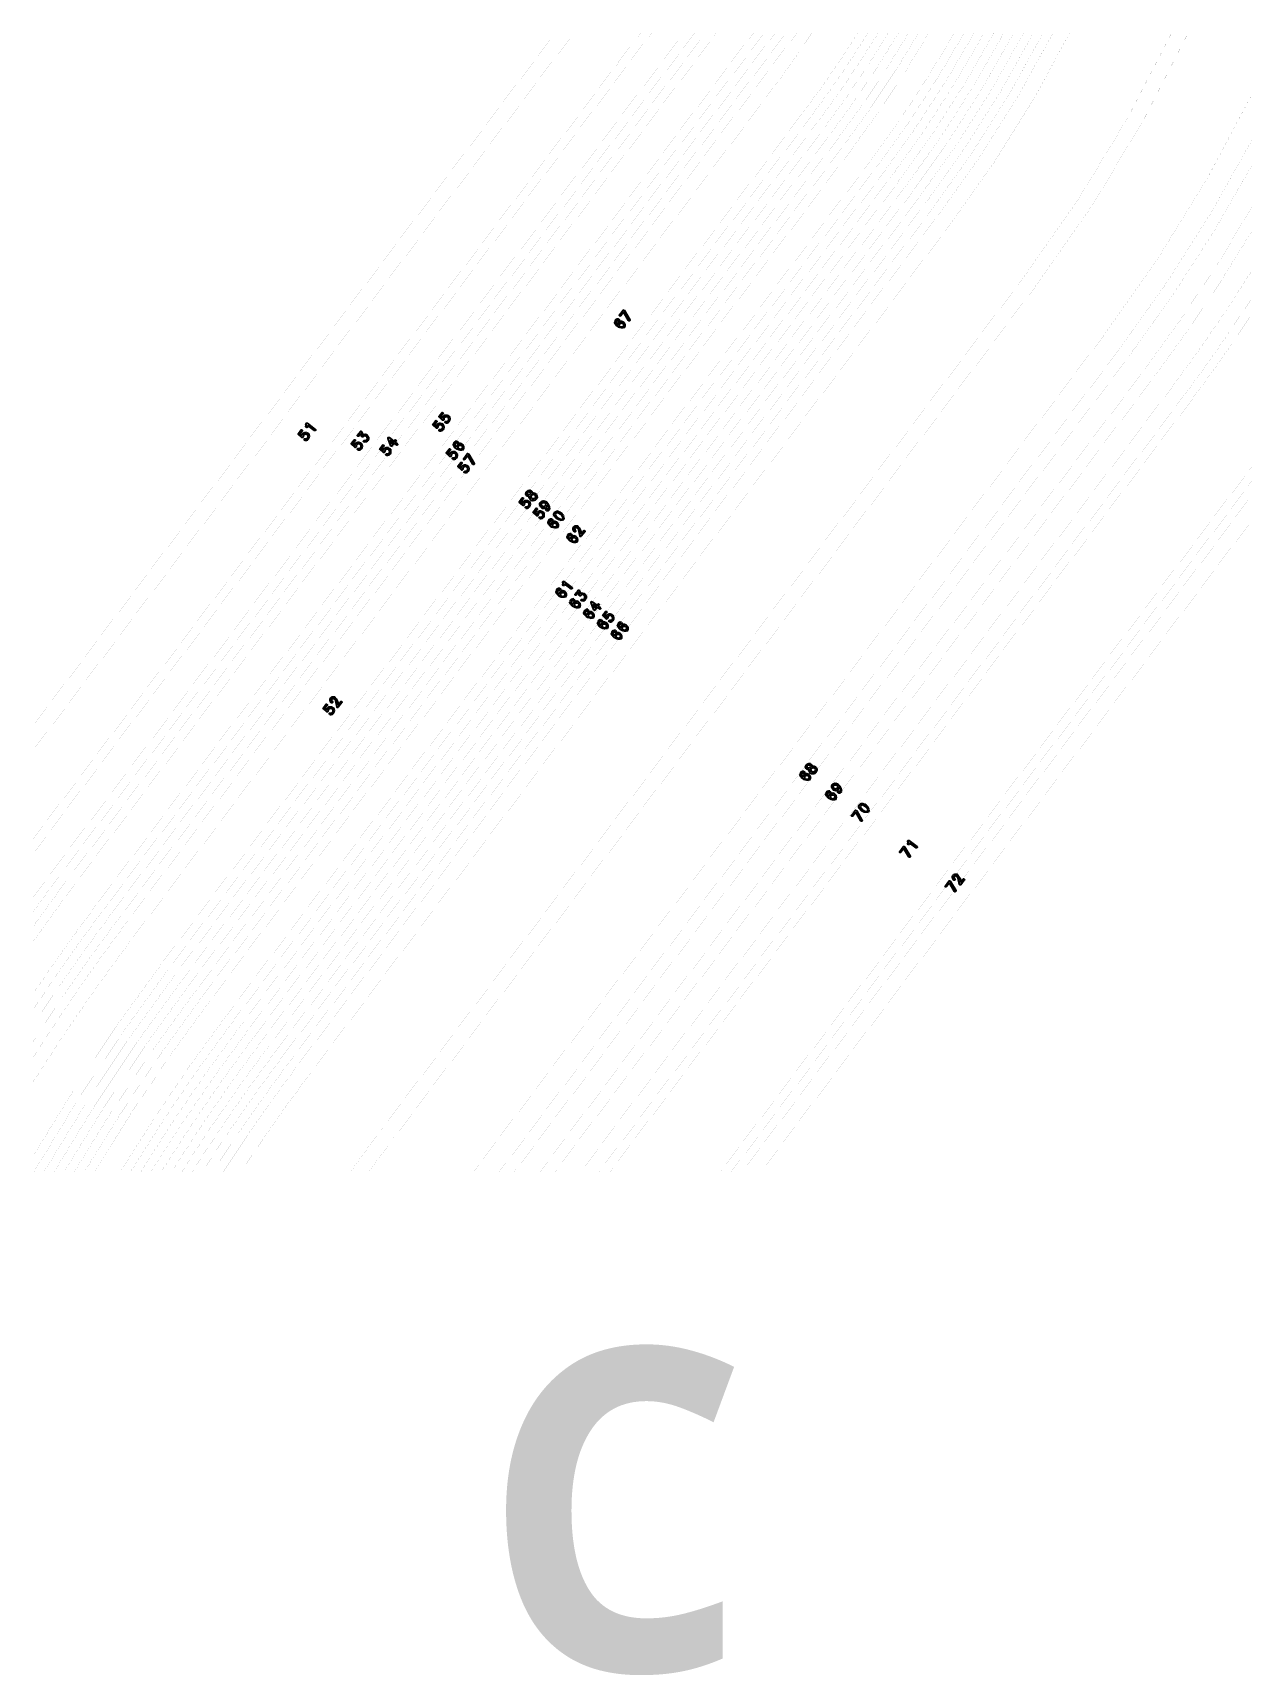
# Model space of a CAD drawing. Extents: x 176 to 489, y 37 to 258.
# Drawn here: x 256.5 to 294.3, y 111.8 to 162.8 of the extents above; entities that cross this region are included whole.
import ezdxf

# ---------------------------------------------------------------- set-up
doc = ezdxf.new("R2010")
doc.units = 0
doc.layers.add('c_area', color=2, linetype='Continuous')
doc.layers.add('g_area', color=1, linetype='Continuous')
doc.styles.get("Standard").update_dxf_attribs({"font": 'txt.shx'})

# ---------------------------------------------------------------- blocks, each defined once
blk = doc.blocks.new('PAD_R2')
at = {"layer": 'c_area', "const_width": 0.5}
blk.add_lwpolyline([(0.25, 0, 1), (-0.25, 0, 1)], format="xyb", close=True, dxfattribs=at)

msp = doc.modelspace()

# ---------------------------------------------------------------- linework, layer by layer
at = {"layer": 'c_area'}
for p, q in [((267.564, 150.169), (267.611, 150.052)), ((273.872, 145.07), (273.918, 144.952))]:
    msp.add_line(p, q, dxfattribs=at)
at = {"layer": 'c_area', "const_width": 0.0015}
msp.add_lwpolyline([(256.456, 127.441), (256.456, 162.831), (294.344, 162.831), (294.344, 127.441)], close=True, dxfattribs=at)
for points in [[(256.456, 127.913), (256.456, 130.218, -0.020708), (259.503, 134.63), (279.427, 161.071, 0.016182), (280.666, 162.831), (282.091, 162.831)], [(282.091, 162.831, -0.021858), (280.386, 160.349), (260.461, 133.908, 0.028381), (256.456, 127.913)], [(256.456, 130.983), (256.456, 131.483, -0.018187), (259.218, 135.438), (279.86, 162.831), (280.198, 162.831)], [(280.198, 162.831), (259.433, 135.276, 0.019778), (256.456, 130.983)], [(256.456, 131.978), (256.456, 132.469, -0.015089), (258.786, 135.763), (279.184, 162.831), (279.522, 162.831)], [(279.522, 162.831), (259.002, 135.601, 0.016623), (256.456, 131.978)], [(256.456, 132.957), (256.456, 134.573, -0.008645), (257.84, 136.477), (257.841, 136.478), (277.701, 162.831), (278.846, 162.831)], [(278.846, 162.831), (258.571, 135.928), (258.57, 135.926, 0.013574), (256.456, 132.957)], [(256.456, 135.044), (256.456, 135.508, -0.005855), (257.408, 136.802), (277.024, 162.831), (277.359, 162.831)], [(277.359, 162.831), (257.623, 136.64, 0.007236), (256.456, 135.044)], [(256.456, 135.97), (256.456, 137.318, -0.0006), (256.553, 137.446), (275.684, 162.831), (276.683, 162.831)], [(275.342, 162.831), (274.67, 161.938, -0.015723), (274.64, 161.895), (256.456, 137.769)], [(256.494, 127.441, -0.029923), (260.679, 133.747), (280.602, 160.186, 0.023079), (282.409, 162.831), (282.726, 162.831)], [(282.726, 162.831, -0.024268), (280.817, 160.024), (260.894, 133.585, 0.0293), (256.806, 127.441), (256.494, 127.441)], [(257.119, 127.441, -0.028671), (261.11, 133.422), (281.033, 159.861, 0.025438), (283.042, 162.831), (283.357, 162.831)], [(283.357, 162.831, -0.026585), (281.248, 159.699), (261.325, 133.26, 0.028036), (257.432, 127.441), (257.119, 127.441)], [(257.746, 127.441, -0.027394), (261.541, 133.097), (281.464, 159.536, 0.027715), (283.671, 162.831), (283.984, 162.831)], [(283.984, 162.831, -0.028822), (281.68, 159.374), (261.757, 132.935, 0.026746), (258.06, 127.441), (257.746, 127.441)], [(258.376, 127.441, -0.026089), (261.973, 132.772), (281.896, 159.211, 0.029914), (284.298, 162.831), (285.088, 162.831)], [(285.088, 162.831, -0.032597), (282.443, 158.798), (262.52, 132.36, 0.024394), (259.178, 127.441), (258.376, 127.441)], [(259.495, 127.441, -0.023712), (262.737, 132.197), (282.659, 158.635, 0.033626), (285.399, 162.831), (285.708, 162.831)], [(285.708, 162.831, -0.034633), (282.875, 158.473), (262.952, 132.034, 0.023026), (259.812, 127.441), (259.495, 127.441)], [(260.13, 127.441, -0.022331), (263.168, 131.872), (283.091, 158.31, 0.035625), (286.017, 162.831), (286.324, 162.831)], [(286.324, 162.831, -0.036599), (283.306, 158.148), (263.383, 131.709, 0.02163), (260.448, 127.441), (260.13, 127.441)], [(260.767, 127.441, -0.02092), (263.599, 131.547), (283.522, 157.985, 0.03756), (286.632, 162.831), (286.938, 162.831)], [(286.938, 162.831, -0.038504), (283.737, 157.823), (263.814, 131.384, 0.020204), (261.086, 127.441), (260.767, 127.441)], [(261.406, 127.441, -0.019478), (264.03, 131.222), (283.953, 157.661, 0.039435), (287.245, 162.831), (287.55, 162.831)], [(287.55, 162.831, -0.040349), (284.168, 157.498), (264.245, 131.06, 0.018746), (261.726, 127.441), (261.406, 127.441)], [(262.047, 127.441, -0.017998), (264.46, 130.896), (284.384, 157.336, 0.041251), (287.855, 162.831), (288.159, 162.831)], [(288.159, 162.831, -0.042137), (284.6, 157.173), (264.676, 130.734, 0.01725), (262.369, 127.441), (262.047, 127.441)], [(262.923, 127.441, -0.01595), (265.047, 130.456), (284.97, 156.895, 0.043629), (288.68, 162.831), (291.845, 162.831)], [(291.845, 162.831, -0.050399), (287.218, 155.2), (267.295, 128.761, 0.007433), (266.331, 127.441), (262.923, 127.441)], [(270.955, 127.441), (290.214, 152.999, 0.040331), (294.344, 159.512)], [(294.344, 159.512), (294.344, 158.721, -0.0367), (290.512, 152.774), (271.422, 127.441), (270.955, 127.441)], [(272.216, 127.441), (291.018, 152.392), (291.018, 152.393, 0.030876), (294.344, 157.425)], [(294.344, 157.425), (294.344, 156.685, -0.027617), (291.317, 152.168), (291.316, 152.168), (272.683, 127.441), (272.216, 127.441)], [(273.481, 127.441), (291.825, 151.785, 0.022324), (294.344, 155.458)], [(294.344, 155.458), (294.344, 154.602, -0.018716), (292.191, 151.51), (274.053, 127.441), (273.481, 127.441)], [(274.392, 127.441), (292.406, 151.347, 0.016652), (294.344, 154.106)]]:
    msp.add_lwpolyline(points, format="xyb", dxfattribs=at)
for points in [[(276.683, 162.831), (256.456, 135.97)], [(256.456, 137.769), (256.456, 140.522), (273.27, 162.831), (275.342, 162.831)], [(256.456, 141.292), (256.456, 162.831), (272.69, 162.831)], [(272.69, 162.831), (267.27, 155.639), (256.456, 141.292)], [(294.344, 154.106), (294.344, 149.361), (277.826, 127.441), (274.392, 127.441)], [(278.164, 127.441), (294.344, 148.912)], [(294.344, 148.912), (294.344, 148.464), (278.502, 127.441), (278.164, 127.441)], [(279.082, 127.441), (280.961, 129.934), (281.152, 130.188), (294.344, 147.694)], [(294.344, 147.694), (294.344, 127.441), (279.082, 127.441)]]:
    msp.add_lwpolyline(points, dxfattribs=at)
msp.add_lwpolyline([(266.901, 127.441, -0.005925), (267.666, 128.482), (287.589, 154.921, 0.051631), (292.358, 162.831), (294.344, 162.831), (294.344, 160.927, -0.04697), (289.701, 153.386), (270.15, 127.441)], format="xyb", close=True, dxfattribs=at)
at = {"layer": 'c_area'}
for points in [[(274.811, 154.157), (274.723, 154.04, -1), (274.687, 154.067)], [(274.687, 154.067), (274.795, 154.211, -0.534328), (274.833, 154.209), (275.007, 153.917, -1), (274.968, 153.894), (274.811, 154.157)], [(274.839, 153.671, -0.402312), (274.538, 153.825, -0.17767), (274.537, 153.84)], [(274.657, 153.93, -1.487174), (274.624, 153.892, 0.774934), (274.632, 153.763)], [(264.996, 150.591, -1.522235), (264.955, 150.622), (264.943, 150.676)], [(264.943, 150.676, -0.704227), (264.978, 150.699), (265.23, 150.51, -1), (265.203, 150.474), (265, 150.627)], [(265, 150.627, -0.06791), (265, 150.621), (264.996, 150.591)], [(269.192, 150.597, 0.817418), (269.034, 150.57, -0.741043), (268.997, 150.548), (268.897, 150.64, -0.391429), (268.895, 150.67)], [(268.895, 150.67), (268.972, 150.773, -1), (269.008, 150.746), (268.943, 150.659), (268.993, 150.613, -0.5233), (269.169, 150.684)], [(269.095, 150.461, -1), (269.106, 150.504, 0.637876), (269.192, 150.597)], [(269.382, 150.849, 0.817487), (269.224, 150.822, -0.741043), (269.187, 150.8), (269.087, 150.892, -0.391429), (269.084, 150.922)], [(269.084, 150.922), (269.162, 151.024, -1), (269.197, 150.997), (269.132, 150.911), (269.183, 150.865, -0.5233), (269.358, 150.935)], [(269.285, 150.712, -1), (269.296, 150.756, 0.637658), (269.382, 150.849)], [(265.008, 150.309, 0.817418), (264.851, 150.282, -0.741043), (264.813, 150.26), (264.713, 150.351, -0.391429), (264.711, 150.382)], [(264.711, 150.382), (264.788, 150.484, -1), (264.824, 150.457), (264.759, 150.371), (264.809, 150.325, -0.5233), (264.985, 150.395)], [(264.911, 150.172, -1), (264.922, 150.216, 0.637876), (265.008, 150.309)], [(266.657, 150.005, 0.817418), (266.499, 149.978, -0.741043), (266.462, 149.956), (266.362, 150.048, -0.391429), (266.36, 150.078)], [(266.36, 150.078), (266.437, 150.18, -1), (266.473, 150.153), (266.408, 150.067), (266.458, 150.021, -0.5233), (266.634, 150.091)], [(266.645, 150.382), (266.585, 150.302, -1), (266.549, 150.329)], [(266.549, 150.329), (266.634, 150.442, -0.596788), (266.673, 150.436), (266.708, 150.341, -1.206717), (266.781, 150.112)], [(266.847, 150.257, 0.372851), (266.739, 150.307), (266.719, 150.281, -0.596788), (266.68, 150.287), (266.645, 150.382)], [(266.781, 150.112), (266.75, 150.12, -1), (266.761, 150.164, 0.637658), (266.847, 150.257)], [(269.646, 150.136, -1.486687), (269.613, 150.098, 0.774856), (269.62, 149.969)], [(266.56, 149.868, -1), (266.571, 149.912, 0.637876), (266.657, 150.005)], [(267.542, 149.842, 0.817418), (267.385, 149.815, -0.741043), (267.347, 149.793), (267.247, 149.885, -0.391429), (267.245, 149.915)], [(267.245, 149.915), (267.322, 150.017, -1), (267.358, 149.99), (267.293, 149.904), (267.343, 149.858, -0.5233), (267.519, 149.928)], [(267.445, 149.705, -1), (267.456, 149.749, 0.637876), (267.542, 149.842)], [(269.61, 149.718, 0.817418), (269.452, 149.691, -0.741043), (269.415, 149.669), (269.315, 149.76, -0.391429), (269.312, 149.791)], [(269.312, 149.791), (269.389, 149.893, -1), (269.425, 149.866), (269.36, 149.78), (269.411, 149.734, -0.5233), (269.586, 149.804)], [(269.513, 149.581, -1), (269.523, 149.625, 0.637876), (269.61, 149.718)], [(269.828, 149.877, -0.402919), (269.526, 150.031, -0.17767), (269.525, 150.046)], [(269.971, 149.693), (269.883, 149.576, -1), (269.847, 149.604)], [(269.847, 149.604), (269.955, 149.747, -0.534328), (269.993, 149.745), (270.167, 149.453, -1), (270.128, 149.43), (269.971, 149.693)], [(269.971, 149.3, 0.817418), (269.813, 149.273, -0.741043), (269.776, 149.251), (269.676, 149.342, -0.391429), (269.673, 149.373)], [(269.673, 149.373), (269.75, 149.475, -1), (269.786, 149.448), (269.721, 149.362), (269.772, 149.316, -0.5233), (269.947, 149.386)], [(269.874, 149.163, -1), (269.885, 149.207, 0.637876), (269.971, 149.3)], [(271.876, 148.198, 0.817418), (271.718, 148.171, -0.741043), (271.681, 148.149), (271.581, 148.241, -0.391429), (271.578, 148.271)], [(271.578, 148.271), (271.655, 148.373, -1), (271.691, 148.346), (271.626, 148.26), (271.676, 148.214, -0.5233), (271.852, 148.284)], [(271.779, 148.061, -1), (271.789, 148.105, 0.637876), (271.876, 148.198)], [(272.009, 147.946), (272.086, 148.048, -1), (272.122, 148.021), (272.057, 147.935), (272.108, 147.889, -0.5233), (272.283, 147.959)], [(272.419, 147.989, -1.487174), (272.452, 148.027, 0.775595), (272.445, 148.156, -0.850465), (272.227, 148.133, -0.109772), (272.223, 148.142, -0.639738), (272.339, 148.28)], [(272.307, 147.873, 0.817418), (272.149, 147.846, -0.741043), (272.112, 147.824), (272.012, 147.916, -0.391429), (272.009, 147.946)], [(272.21, 147.736, -1), (272.22, 147.78, 0.637876), (272.307, 147.873)], [(272.766, 147.456, -0.402312), (272.465, 147.61, -0.17767), (272.464, 147.625)], [(272.585, 147.715, -1.487174), (272.551, 147.677, 0.774934), (272.559, 147.548)], [(272.948, 147.697, -0.388039), (272.647, 147.851, -0.17767), (272.646, 147.866)], [(272.646, 147.866, -0.517155), (272.791, 147.956, -0.404768), (272.948, 147.697)], [(273.243, 147.412, -0.547353), (273.383, 147.507, -0.207625), (273.493, 147.251)], [(273.364, 147.005, -0.402312), (273.063, 147.159, -0.17767), (273.062, 147.175)], [(273.182, 147.265, -1.487174), (273.149, 147.226, 0.774934), (273.157, 147.097)], [(273.314, 147.462, 0.570602), (273.311, 147.371, -1.533931), (273.266, 147.351), (273.25, 147.379, -0.082927), (273.247, 147.386), (273.243, 147.405, -0.086468), (273.243, 147.412)], [(273.493, 147.251), (273.572, 147.356, -1), (273.608, 147.329), (273.499, 147.185, -0.648267), (273.459, 147.194), (273.418, 147.384, 0.341491), (273.314, 147.462)], [(273.016, 145.3, -0.402312), (272.715, 145.454, -0.17767), (272.714, 145.469)], [(272.834, 145.559, -1.487174), (272.801, 145.521, 0.774934), (272.809, 145.392)], [(272.975, 145.675, -1.522235), (272.934, 145.706), (272.922, 145.76)], [(272.922, 145.76, -0.704227), (272.957, 145.783), (273.209, 145.593, -1), (273.182, 145.557), (272.979, 145.71)], [(272.979, 145.71, -0.06791), (272.979, 145.704), (272.975, 145.675)], [(273.311, 145.392), (273.396, 145.505, -0.596788), (273.435, 145.499), (273.47, 145.404, -1.206717), (273.543, 145.175)], [(273.447, 144.975, -0.402312), (273.146, 145.129, -0.17767), (273.145, 145.144)], [(273.266, 145.235, -1.487174), (273.232, 145.196, 0.774934), (273.24, 145.067)], [(273.407, 145.445), (273.347, 145.365, -1), (273.311, 145.392)], [(273.609, 145.319, 0.372851), (273.501, 145.37), (273.481, 145.344, -0.596788), (273.442, 145.35), (273.407, 145.445)], [(273.543, 145.175), (273.511, 145.183, -1), (273.522, 145.226, 0.637658), (273.609, 145.319)], [(273.879, 144.65, -0.402312), (273.577, 144.804, -0.17767), (273.576, 144.819)], [(273.697, 144.91, -1.487174), (273.663, 144.871, 0.774934), (273.671, 144.742)], [(274.31, 144.325, -0.402312), (274.008, 144.479, -0.17767), (274.007, 144.495)], [(274.128, 144.585, -1.487174), (274.095, 144.547, 0.774934), (274.102, 144.417)], [(274.471, 144.669, 0.817487), (274.313, 144.642, -0.741043), (274.276, 144.62), (274.176, 144.712, -0.391429), (274.173, 144.742)], [(274.173, 144.742), (274.25, 144.845, -1), (274.286, 144.818), (274.221, 144.731), (274.272, 144.685, -0.5233), (274.447, 144.756)], [(274.374, 144.533, -1), (274.385, 144.576, 0.637658), (274.471, 144.669)], [(274.749, 144.511, -1.486687), (274.715, 144.473, 0.774856), (274.723, 144.344)], [(274.741, 144, -0.402312), (274.44, 144.154, -0.17767), (274.438, 144.17)], [(274.559, 144.26, -1.487174), (274.526, 144.222, 0.774934), (274.533, 144.093)], [(274.931, 144.252, -0.402919), (274.629, 144.406, -0.17767), (274.628, 144.421)], [(265.486, 141.858), (265.564, 141.96, -1), (265.599, 141.933), (265.534, 141.847), (265.585, 141.801, -0.5233), (265.76, 141.871)], [(265.691, 142.099, -0.547353), (265.832, 142.194, -0.207625), (265.941, 141.938)], [(265.762, 142.149, 0.570602), (265.759, 142.058, -1.533931), (265.714, 142.038), (265.698, 142.066, -0.082927), (265.696, 142.073), (265.691, 142.092, -0.086468), (265.691, 142.099)], [(265.941, 141.938), (266.02, 142.043, -1), (266.056, 142.016), (265.948, 141.872, -0.648267), (265.908, 141.881), (265.866, 142.071, 0.341491), (265.762, 142.149)], [(265.784, 141.785, 0.817418), (265.626, 141.758, -0.741043), (265.589, 141.736), (265.489, 141.827, -0.391429), (265.486, 141.858)], [(265.687, 141.648, -1), (265.698, 141.692, 0.637876), (265.784, 141.785)], [(280.417, 139.874, -1.487174), (280.384, 139.836, 0.774934), (280.391, 139.707)], [(280.599, 139.615, -0.402312), (280.297, 139.768, -0.17767), (280.296, 139.784)], [(281.487, 139.217, -1.487174), (281.52, 139.255, 0.775595), (281.512, 139.384, -0.850465), (281.294, 139.361, -0.109772), (281.29, 139.37, -0.639738), (281.407, 139.508)], [(281.403, 139.009, -0.402312), (281.102, 139.162, -0.17767), (281.1, 139.178)], [(281.221, 139.268, -1.487174), (281.188, 139.23, 0.774934), (281.195, 139.101)], [(282.123, 138.786, -0.517155), (282.268, 138.875, -0.404768), (282.425, 138.617)], [(282.026, 138.61), (281.938, 138.493, -1), (281.902, 138.52)], [(281.902, 138.52), (282.01, 138.664, -0.534163), (282.047, 138.662), (282.221, 138.369, -1), (282.183, 138.346), (282.026, 138.61)], [(282.425, 138.617, -0.388039), (282.124, 138.77, -0.17767), (282.123, 138.786)], [(283.519, 137.484), (283.431, 137.367, -1), (283.395, 137.395)], [(283.395, 137.395), (283.504, 137.538, -0.534163), (283.541, 137.536), (283.715, 137.244, -1), (283.676, 137.221), (283.519, 137.484)], [(283.696, 137.625, -1.522235), (283.655, 137.656), (283.643, 137.709)], [(283.643, 137.709, -0.704227), (283.678, 137.733), (283.93, 137.543, -1), (283.903, 137.507), (283.7, 137.66)], [(283.7, 137.66, -0.06791), (283.7, 137.654), (283.696, 137.625)], [(284.938, 136.415), (284.85, 136.298, -1), (284.814, 136.325)], [(284.814, 136.325), (284.922, 136.469, -0.534163), (284.96, 136.467), (285.134, 136.175, -1), (285.095, 136.152), (284.938, 136.415)], [(285.034, 136.588, -0.547353), (285.175, 136.683, -0.207625), (285.285, 136.426)], [(285.106, 136.637, 0.570602), (285.103, 136.546, -1.533931), (285.058, 136.526), (285.041, 136.555, -0.082927), (285.039, 136.562), (285.035, 136.58, -0.086468), (285.034, 136.588)], [(285.285, 136.426), (285.363, 136.531, -1), (285.399, 136.504), (285.291, 136.36, -0.648267), (285.251, 136.369), (285.209, 136.56, 0.341491), (285.106, 136.637)]]:
    msp.add_lwpolyline(points, format="xyb", dxfattribs=at)
for points in [[(267.493, 150.227, -0.766168), (267.528, 150.253), (267.677, 150.14), (267.703, 150.173, -1), (267.738, 150.146), (267.713, 150.113), (267.779, 150.063, -1), (267.752, 150.027), (267.686, 150.077), (267.623, 149.993, -0.59385), (267.583, 149.998)], [(271.776, 148.506, -0.463405), (271.92, 148.612, -0.321771), (271.967, 148.532, -3.220315), (271.878, 148.425, -0.164119), (271.864, 148.424), (271.832, 148.431, -0.106363), (271.824, 148.435), (271.8, 148.453, -0.107182), (271.794, 148.46), (271.778, 148.489, -0.206168)], [(272.691, 147.862, 0.272373), (272.89, 147.712, 0.31195), (272.933, 147.769, 0.272405), (272.734, 147.919), (272.71, 147.904), (272.699, 147.89)], [(273.801, 145.127, -0.766168), (273.836, 145.153), (273.985, 145.041), (274.01, 145.074, -1), (274.046, 145.047), (274.021, 145.014), (274.087, 144.964, -1), (274.06, 144.928), (273.994, 144.978), (273.93, 144.893, -0.59385), (273.891, 144.898)], [(280.47, 140.015, -0.463405), (280.615, 140.121, -0.321771), (280.662, 140.041, -3.220315), (280.573, 139.934, -0.164119), (280.558, 139.933), (280.527, 139.94, -0.106363), (280.519, 139.944), (280.495, 139.962, -0.107182), (280.489, 139.969), (280.472, 139.998, -0.206168)], [(282.168, 138.781, 0.272373), (282.367, 138.632, 0.31195), (282.41, 138.689, 0.272405), (282.211, 138.839), (282.187, 138.823), (282.176, 138.809)]]:
    msp.add_lwpolyline(points, format="xyb", close=True, dxfattribs=at)
for points in [[(267.611, 150.052), (267.65, 150.104), (267.564, 150.169)], [(273.918, 144.952), (273.958, 145.005), (273.872, 145.07)]]:
    msp.add_lwpolyline(points, dxfattribs=at)
for centre, radius in [((274.747, 153.748), 0.0675), ((269.736, 149.954), 0.0675), ((271.872, 148.524), 0.0527), ((272.008, 148.42), 0.071), ((272.329, 148.171), 0.0675), ((272.674, 147.533), 0.0675), ((273.272, 147.083), 0.0675), ((272.924, 145.377), 0.0675), ((273.355, 145.052), 0.0675), ((273.787, 144.727), 0.0675), ((274.218, 144.403), 0.0675), ((274.649, 144.078), 0.0675), ((274.838, 144.329), 0.0675), ((280.567, 140.033), 0.0527), ((280.702, 139.929), 0.071), ((280.507, 139.692), 0.0675), ((281.397, 139.399), 0.0675), ((281.311, 139.086), 0.0675)]:
    msp.add_circle(centre, radius, dxfattribs=at)
for centre, radius, start, end in [((274.633, 153.837), 0.0966, 75.5788, 177.9383), ((274.736, 153.756), 0.105, 53.323, 176.3132), ((274.747, 153.739), 0.115, 323.8048, 62.7322), ((269.117, 150.577), 0.118, 259.5284, 63.9526), ((269.306, 150.829), 0.118, 259.5629, 63.9129), ((264.933, 150.289), 0.118, 259.5284, 63.9526), ((266.582, 149.985), 0.118, 259.5284, 63.9526), ((269.622, 150.043), 0.0966, 75.5431, 177.962), ((269.725, 149.962), 0.105, 53.0826, 176.3931), ((267.467, 149.822), 0.118, 259.5284, 63.9526), ((269.534, 149.697), 0.118, 259.5284, 63.9526), ((269.735, 149.945), 0.115, 323.9807, 62.5806), ((269.895, 149.28), 0.118, 259.5284, 63.9526), ((271.8, 148.178), 0.118, 259.5284, 63.9526), ((272.258, 148.026), 0.267, 1.3785, 72.2087), ((272.446, 148.073), 0.0886, 251.9741, 332.1388), ((272.231, 147.853), 0.118, 259.5284, 63.9526), ((272.56, 147.621), 0.0966, 75.5788, 177.9383), ((272.664, 147.541), 0.105, 53.323, 176.3132), ((272.674, 147.523), 0.115, 323.8048, 62.7322), ((273.158, 147.171), 0.0966, 75.5788, 177.9383), ((273.261, 147.091), 0.105, 53.323, 176.3132), ((273.272, 147.073), 0.115, 323.8048, 62.7322), ((272.81, 145.466), 0.0966, 75.5788, 177.9383), ((272.914, 145.385), 0.105, 53.323, 176.3132), ((272.924, 145.368), 0.115, 323.8048, 62.7322), ((273.241, 145.141), 0.0966, 75.5788, 177.9383), ((273.345, 145.061), 0.105, 53.323, 176.3132), ((273.355, 145.043), 0.115, 323.8048, 62.7322), ((273.673, 144.816), 0.0966, 75.5788, 177.9383), ((273.776, 144.736), 0.105, 53.323, 176.3132), ((273.786, 144.718), 0.115, 323.8048, 62.7322), ((274.104, 144.491), 0.0966, 75.5788, 177.9383), ((274.207, 144.411), 0.105, 53.323, 176.3132), ((274.217, 144.393), 0.115, 323.8048, 62.7322), ((274.395, 144.649), 0.118, 259.5629, 63.9129), ((274.725, 144.418), 0.0966, 75.5431, 177.962), ((274.828, 144.338), 0.105, 53.0826, 176.3931), ((274.535, 144.166), 0.0966, 75.5788, 177.9383), ((274.638, 144.086), 0.105, 53.323, 176.3132), ((274.648, 144.068), 0.115, 323.8048, 62.7322), ((274.838, 144.32), 0.115, 323.9807, 62.5806), ((265.708, 141.765), 0.118, 259.5284, 63.9526), ((280.393, 139.78), 0.0966, 75.5788, 177.9383), ((280.496, 139.7), 0.105, 53.323, 176.3132), ((280.506, 139.682), 0.115, 323.8048, 62.7322), ((281.326, 139.254), 0.267, 1.3785, 72.2087), ((281.197, 139.174), 0.0966, 75.5788, 177.9383), ((281.3, 139.094), 0.105, 53.323, 176.3132), ((281.31, 139.076), 0.115, 323.8048, 62.7322), ((281.514, 139.301), 0.0886, 251.9741, 332.1388)]:
    msp.add_arc(centre, radius, start, end, dxfattribs=at)

# ---------------------------------------------------------------- block references
at = {"layer": 'c_area', "xscale": 0.0015, "yscale": 0.0015, "zscale": 1.5}
for p in [(272.69, 162.831), (272.69, 162.831), (275.342, 162.831), (275.342, 162.831), (276.683, 162.831), (276.683, 162.831), (277.359, 162.831), (277.359, 162.831), (278.846, 162.831), (278.846, 162.831), (279.522, 162.831), (279.522, 162.831), (280.198, 162.831), (280.198, 162.831), (282.091, 162.831), (282.091, 162.831), (282.726, 162.831), (282.726, 162.831), (283.357, 162.831), (283.357, 162.831), (283.984, 162.831), (283.984, 162.831), (285.088, 162.831), (285.088, 162.831), (285.708, 162.831), (285.708, 162.831), (286.324, 162.831), (286.324, 162.831), (286.938, 162.831), (286.938, 162.831), (287.55, 162.831), (287.55, 162.831), (288.159, 162.831), (288.159, 162.831), (291.845, 162.831), (291.845, 162.831), (294.344, 159.512), (294.344, 159.512), (294.344, 157.425), (294.344, 157.425), (294.344, 155.458), (294.344, 155.458), (294.344, 154.106), (294.344, 154.106), (294.344, 148.912), (294.344, 148.912), (294.344, 147.694), (294.344, 147.694), (256.456, 141.292), (256.456, 141.292), (256.456, 137.769), (256.456, 137.769), (256.456, 135.97), (256.456, 135.97), (256.456, 135.044), (256.456, 135.044), (256.456, 132.957), (256.456, 132.957), (256.456, 131.978), (256.456, 131.978), (256.456, 130.983), (256.456, 130.983), (256.456, 127.913), (256.456, 127.913), (256.494, 127.441), (256.494, 127.441), (257.119, 127.441), (257.119, 127.441), (257.746, 127.441), (257.746, 127.441), (258.376, 127.441), (258.376, 127.441), (259.495, 127.441), (259.495, 127.441), (260.13, 127.441), (260.13, 127.441), (260.767, 127.441), (260.767, 127.441), (261.406, 127.441), (261.406, 127.441), (262.047, 127.441), (262.047, 127.441), (262.923, 127.441), (262.923, 127.441), (270.955, 127.441), (270.955, 127.441), (272.216, 127.441), (272.216, 127.441), (273.481, 127.441), (273.481, 127.441), (274.392, 127.441), (274.392, 127.441), (278.164, 127.441), (278.164, 127.441), (279.082, 127.441), (279.082, 127.441)]:
    msp.add_blockref('PAD_R2', p, dxfattribs=at)

# ---------------------------------------------------------------- texts
at = {"layer": 'g_area', "linetype": 'Continuous', "insert": (270.406, 121.935), "char_height": 10, "attachment_point": 1}
msp.add_mtext('{\\fMicrosoft JhengHei|b1|i0|c136|p18;C}', dxfattribs=at)

doc.saveas('drawing.dxf')
